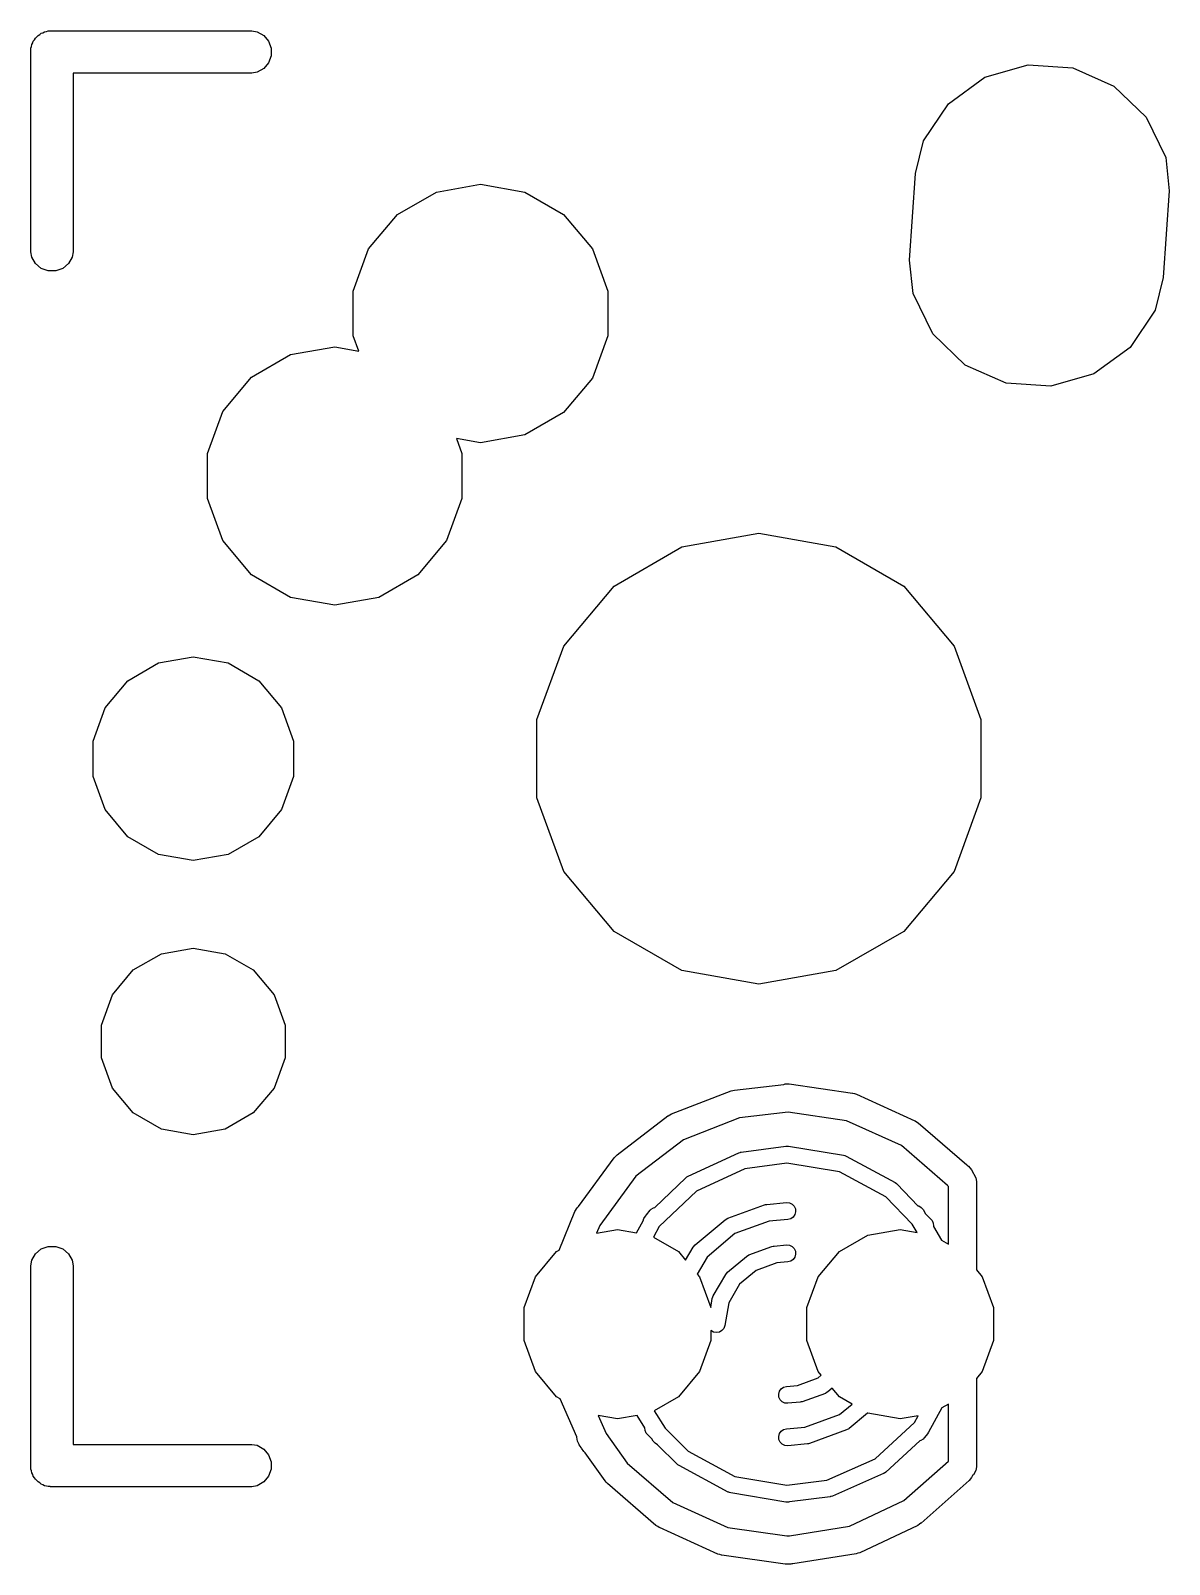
# Model space of a CAD drawing. Extents: x 242.4 to 312.6, y -174.9 to -102.
# Drawn here: x 280.48 to 290.71, y -136.78 to -123 of the extents above; entities that cross this region are included whole.
import ezdxf

# ---------------------------------------------------------------- set-up
doc = ezdxf.new("R2010")
doc.units = 0
doc.header["$MEASUREMENT"] = 0
doc.layers.add('BLACK', color=7, linetype='CONTINUOUS')

msp = doc.modelspace()

# ---------------------------------------------------------------- linework, layer by layer
at = {"layer": 'BLACK', "linetype": 'CONTINUOUS'}
for p, q in [((280.535, -123.055), (280.546, -123.042)), ((280.546, -123.042), (280.56, -123.033)), ((280.56, -123.033), (280.573, -123.022)), ((280.573, -123.022), (280.589, -123.017)), ((280.589, -123.017), (280.604, -123.008)), ((280.604, -123.008), (280.621, -123.005)), ((280.621, -123.005), (280.636, -123)), ((280.636, -123), (280.653, -123)), ((280.653, -123), (280.653, -122.999)), ((280.653, -122.999), (282.465, -122.999)), ((282.465, -122.999), (282.514, -123.008)), ((282.514, -123.008), (282.572, -123.042)), ((282.572, -123.042), (282.616, -123.093)), ((280.479, -124.985), (280.48, -123.173)), ((280.48, -123.156), (280.485, -123.141)), ((280.48, -123.173), (280.48, -123.156)), ((280.485, -123.141), (280.488, -123.124)), ((280.488, -123.124), (280.497, -123.109)), ((280.497, -123.109), (280.502, -123.093)), ((280.502, -123.093), (280.513, -123.08)), ((280.513, -123.08), (280.522, -123.066)), ((280.522, -123.066), (280.535, -123.055)), ((282.616, -123.093), (282.638, -123.156)), ((282.638, -123.156), (282.638, -123.224)), ((282.616, -123.287), (282.572, -123.338)), ((282.638, -123.224), (282.616, -123.287)), ((289.05, -123.417), (289.438, -123.306)), ((289.438, -123.306), (289.84, -123.334)), ((282.465, -123.38), (280.861, -123.38)), ((280.861, -123.38), (280.861, -124.985)), ((282.514, -123.372), (282.465, -123.38)), ((282.572, -123.338), (282.514, -123.372)), ((288.724, -123.655), (289.05, -123.417)), ((289.84, -123.334), (290.208, -123.497)), ((290.208, -123.497), (290.498, -123.777)), ((288.499, -123.989), (288.724, -123.655)), ((290.498, -123.777), (290.675, -124.139)), ((288.427, -124.282), (288.499, -123.989)), ((290.675, -124.139), (290.707, -124.439)), ((288.373, -125.061), (288.427, -124.282)), ((284.123, -124.449), (284.52, -124.379)), ((284.52, -124.379), (284.917, -124.449)), ((283.774, -124.651), (284.123, -124.449)), ((284.917, -124.449), (285.266, -124.651)), ((290.707, -124.439), (290.653, -125.218)), ((283.515, -124.96), (283.774, -124.651)), ((285.266, -124.651), (285.525, -124.96)), ((283.377, -125.338), (283.515, -124.96)), ((285.525, -124.96), (285.663, -125.338)), ((280.488, -125.034), (280.479, -124.985)), ((280.522, -125.092), (280.488, -125.034)), ((280.573, -125.136), (280.522, -125.092)), ((280.818, -125.092), (280.767, -125.136)), ((280.852, -125.034), (280.818, -125.092)), ((280.861, -124.985), (280.852, -125.034)), ((288.405, -125.361), (288.373, -125.061)), ((280.636, -125.158), (280.573, -125.136)), ((280.704, -125.158), (280.636, -125.158)), ((280.767, -125.136), (280.704, -125.158)), ((290.653, -125.218), (290.581, -125.511)), ((283.377, -125.742), (283.377, -125.338)), ((285.663, -125.338), (285.663, -125.742)), ((288.582, -125.723), (288.405, -125.361)), ((290.581, -125.511), (290.356, -125.845)), ((283.426, -125.878), (283.377, -125.742)), ((285.663, -125.742), (285.525, -126.12)), ((288.872, -126.003), (288.582, -125.723)), ((282.464, -126.111), (282.813, -125.909)), ((282.813, -125.909), (283.21, -125.839)), ((283.21, -125.839), (283.426, -125.878)), ((290.356, -125.845), (290.03, -126.083)), ((289.24, -126.166), (288.872, -126.003)), ((282.205, -126.42), (282.464, -126.111)), ((285.525, -126.12), (285.266, -126.429)), ((289.642, -126.194), (289.24, -126.166)), ((290.03, -126.083), (289.642, -126.194)), ((282.067, -126.798), (282.205, -126.42)), ((285.266, -126.429), (284.917, -126.631)), ((284.52, -126.701), (284.303, -126.662)), ((284.303, -126.662), (284.353, -126.798)), ((284.917, -126.631), (284.52, -126.701)), ((282.067, -127.202), (282.067, -126.798)), ((284.353, -126.798), (284.353, -127.202)), ((282.205, -127.58), (282.067, -127.202)), ((284.353, -127.202), (284.215, -127.58)), ((282.464, -127.889), (282.205, -127.58)), ((284.215, -127.58), (283.956, -127.889)), ((286.328, -127.637), (287.02, -127.515)), ((287.02, -127.515), (287.712, -127.637)), ((285.719, -127.989), (286.328, -127.637)), ((287.712, -127.637), (288.321, -127.989)), ((282.813, -128.091), (282.464, -127.889)), ((283.956, -127.889), (283.607, -128.091)), ((285.267, -128.528), (285.719, -127.989)), ((288.321, -127.989), (288.773, -128.528)), ((283.21, -128.161), (282.813, -128.091)), ((283.607, -128.091), (283.21, -128.161)), ((285.026, -129.188), (285.267, -128.528)), ((288.773, -128.528), (289.014, -129.188)), ((281.352, -128.839), (281.627, -128.68)), ((281.627, -128.68), (281.94, -128.625)), ((281.94, -128.625), (282.253, -128.68)), ((282.253, -128.68), (282.528, -128.839)), ((281.148, -129.083), (281.352, -128.839)), ((282.528, -128.839), (282.732, -129.083)), ((281.039, -129.381), (281.148, -129.083)), ((282.732, -129.083), (282.841, -129.381)), ((285.026, -129.892), (285.026, -129.188)), ((289.014, -129.188), (289.014, -129.892)), ((281.039, -129.699), (281.039, -129.381)), ((282.841, -129.381), (282.841, -129.699)), ((281.148, -129.997), (281.039, -129.699)), ((282.841, -129.699), (282.732, -129.997)), ((285.267, -130.552), (285.026, -129.892)), ((289.014, -129.892), (288.773, -130.552)), ((281.352, -130.241), (281.148, -129.997)), ((282.732, -129.997), (282.528, -130.241)), ((281.627, -130.4), (281.352, -130.241)), ((282.528, -130.241), (282.253, -130.4)), ((281.94, -130.455), (281.627, -130.4)), ((282.253, -130.4), (281.94, -130.455)), ((285.719, -131.091), (285.267, -130.552)), ((288.773, -130.552), (288.321, -131.091)), ((286.328, -131.443), (285.719, -131.091)), ((288.321, -131.091), (287.712, -131.443)), ((281.401, -131.438), (281.653, -131.292)), ((281.653, -131.292), (281.94, -131.242)), ((281.94, -131.242), (282.227, -131.292)), ((282.227, -131.292), (282.479, -131.438)), ((281.214, -131.661), (281.401, -131.438)), ((282.479, -131.438), (282.666, -131.661)), ((287.02, -131.565), (286.328, -131.443)), ((287.712, -131.443), (287.02, -131.565)), ((281.114, -131.934), (281.214, -131.661)), ((282.666, -131.661), (282.765, -131.934)), ((281.114, -132.226), (281.114, -131.934)), ((282.765, -131.934), (282.765, -132.226)), ((281.214, -132.499), (281.114, -132.226)), ((282.765, -132.226), (282.666, -132.499)), ((281.401, -132.722), (281.214, -132.499)), ((282.666, -132.499), (282.479, -132.722)), ((286.234, -132.732), (286.771, -132.524)), ((286.771, -132.524), (286.772, -132.524)), ((286.772, -132.524), (286.787, -132.521)), ((286.787, -132.521), (286.802, -132.517)), ((286.802, -132.517), (287.243, -132.466)), ((287.243, -132.466), (287.256, -132.462)), ((287.256, -132.462), (287.292, -132.462)), ((287.292, -132.462), (287.862, -132.544)), ((287.862, -132.544), (287.864, -132.544)), ((287.864, -132.544), (287.88, -132.549)), ((287.88, -132.549), (287.897, -132.554)), ((287.897, -132.554), (288.421, -132.793)), ((281.653, -132.868), (281.401, -132.722)), ((282.479, -132.722), (282.227, -132.868)), ((285.746, -133.1), (286.203, -132.75)), ((286.203, -132.75), (286.204, -132.749)), ((286.204, -132.749), (286.219, -132.741)), ((286.219, -132.741), (286.234, -132.732)), ((286.847, -132.767), (286.343, -132.963)), ((287.282, -132.717), (286.847, -132.767)), ((287.808, -132.793), (287.282, -132.717)), ((288.3, -133.016), (287.808, -132.793)), ((288.421, -132.793), (288.423, -132.793)), ((288.423, -132.793), (288.437, -132.803)), ((288.437, -132.803), (288.452, -132.812)), ((288.452, -132.812), (288.888, -133.188)), ((281.94, -132.918), (281.653, -132.868)), ((282.227, -132.868), (281.94, -132.918)), ((286.343, -132.963), (285.915, -133.29)), ((285.734, -133.112), (285.746, -133.1)), ((286.385, -133.291), (286.839, -133.081)), ((286.839, -133.081), (286.852, -133.077)), ((286.852, -133.077), (286.856, -133.076)), ((286.856, -133.076), (286.861, -133.075)), ((286.861, -133.075), (287.263, -133.02)), ((287.263, -133.02), (287.276, -133.02)), ((287.276, -133.02), (287.281, -133.021)), ((287.281, -133.021), (287.287, -133.021)), ((287.287, -133.021), (287.78, -133.103)), ((287.78, -133.103), (287.793, -133.106)), ((288.715, -133.374), (288.3, -133.016)), ((285.4, -133.564), (285.721, -133.126)), ((285.721, -133.126), (285.722, -133.124)), ((285.722, -133.124), (285.734, -133.112)), ((286.893, -133.224), (286.46, -133.424)), ((287.272, -133.173), (286.893, -133.224)), ((287.743, -133.251), (287.272, -133.173)), ((287.793, -133.106), (287.798, -133.109)), ((287.798, -133.109), (287.804, -133.111)), ((287.804, -133.111), (288.244, -133.349)), ((288.888, -133.188), (288.889, -133.189)), ((288.889, -133.189), (288.895, -133.196)), ((288.895, -133.196), (288.902, -133.202)), ((288.902, -133.202), (288.929, -133.234)), ((288.929, -133.234), (288.93, -133.235)), ((288.93, -133.235), (288.949, -133.266)), ((285.915, -133.29), (285.591, -133.733)), ((286.085, -133.572), (286.364, -133.305)), ((286.364, -133.305), (286.374, -133.297)), ((286.364, -133.305), (286.364, -133.305)), ((286.364, -133.305), (286.364, -133.305)), ((286.374, -133.297), (286.38, -133.294)), ((286.38, -133.294), (286.385, -133.291)), ((288.161, -133.477), (287.743, -133.251)), ((288.244, -133.349), (288.255, -133.356)), ((288.255, -133.356), (288.259, -133.36)), ((288.259, -133.36), (288.263, -133.363)), ((288.263, -133.363), (288.449, -133.557)), ((288.722, -133.382), (288.715, -133.374)), ((288.949, -133.266), (288.952, -133.274)), ((288.952, -133.274), (288.97, -133.306)), ((288.97, -133.306), (288.976, -133.339)), ((288.976, -133.339), (288.976, -134.133)), ((286.46, -133.424), (286.125, -133.744)), ((288.396, -133.721), (288.161, -133.477)), ((288.722, -133.901), (288.722, -133.382)), ((285.225, -133.955), (285.367, -133.608)), ((285.367, -133.608), (285.368, -133.607)), ((285.368, -133.607), (285.387, -133.576)), ((285.387, -133.576), (285.4, -133.564)), ((285.987, -133.671), (286.002, -133.65)), ((286.002, -133.65), (286.003, -133.65)), ((286.003, -133.65), (286.01, -133.639)), ((286.003, -133.65), (286.003, -133.65)), ((286.01, -133.638), (286.044, -133.597)), ((286.01, -133.639), (286.01, -133.638)), ((286.01, -133.639), (286.01, -133.639)), ((286.044, -133.597), (286.053, -133.587)), ((286.053, -133.587), (286.074, -133.574)), ((286.074, -133.574), (286.085, -133.572)), ((286.74, -133.669), (287.072, -133.548)), ((287.072, -133.548), (287.081, -133.546)), ((287.081, -133.546), (287.091, -133.544)), ((287.091, -133.544), (287.267, -133.528)), ((287.267, -133.528), (287.294, -133.53)), ((287.294, -133.53), (287.318, -133.542)), ((287.318, -133.542), (287.336, -133.56)), ((287.343, -133.636), (287.328, -133.658)), ((287.336, -133.56), (287.348, -133.584)), ((287.35, -133.611), (287.343, -133.636)), ((287.348, -133.584), (287.35, -133.611)), ((288.449, -133.557), (288.457, -133.558)), ((288.457, -133.558), (288.479, -133.571)), ((288.479, -133.571), (288.495, -133.59)), ((288.495, -133.59), (288.518, -133.628)), ((288.518, -133.628), (288.568, -133.68)), ((285.591, -133.733), (285.563, -133.802)), ((285.563, -133.802), (285.75, -133.769)), ((285.75, -133.769), (285.922, -133.799)), ((285.922, -133.799), (285.981, -133.691)), ((285.981, -133.691), (285.987, -133.671)), ((286.125, -133.744), (286.074, -133.839)), ((286.447, -133.909), (286.717, -133.682)), ((286.717, -133.682), (286.74, -133.669)), ((286.717, -133.682), (286.717, -133.682)), ((287.114, -133.694), (286.805, -133.807)), ((287.281, -133.68), (287.114, -133.694)), ((287.306, -133.673), (287.281, -133.68)), ((287.328, -133.658), (287.306, -133.673)), ((287.999, -133.82), (288.29, -133.769)), ((288.29, -133.769), (288.441, -133.796)), ((288.441, -133.796), (288.396, -133.721)), ((288.568, -133.68), (288.576, -133.69)), ((288.576, -133.69), (288.587, -133.713)), ((288.587, -133.713), (288.589, -133.738)), ((288.589, -133.738), (288.588, -133.744)), ((288.588, -133.744), (288.662, -133.867)), ((280.573, -133.944), (280.636, -133.922)), ((280.636, -133.922), (280.704, -133.922)), ((280.704, -133.922), (280.767, -133.944)), ((286.074, -133.839), (286.297, -133.968)), ((286.362, -134.046), (286.43, -133.929)), ((286.43, -133.929), (286.447, -133.909)), ((286.43, -133.929), (286.43, -133.929)), ((286.805, -133.807), (286.555, -134.017)), ((286.93, -133.998), (287.138, -133.923)), ((287.138, -133.923), (287.147, -133.921)), ((287.147, -133.921), (287.157, -133.919)), ((287.157, -133.919), (287.267, -133.909)), ((287.267, -133.909), (287.294, -133.911)), ((287.294, -133.911), (287.318, -133.923)), ((287.318, -133.923), (287.336, -133.941)), ((287.743, -133.968), (287.999, -133.82)), ((288.662, -133.867), (288.722, -133.901)), ((280.48, -134.095), (280.488, -134.046)), ((280.488, -134.046), (280.522, -133.988)), ((280.522, -133.988), (280.573, -133.944)), ((280.767, -133.944), (280.818, -133.988)), ((280.818, -133.988), (280.852, -134.046)), ((280.852, -134.046), (280.861, -134.095)), ((285.013, -134.194), (285.203, -133.968)), ((285.203, -133.968), (285.225, -133.955)), ((286.297, -133.968), (286.362, -134.046)), ((286.555, -134.017), (286.467, -134.17)), ((286.739, -134.153), (286.908, -134.012)), ((286.908, -134.012), (286.93, -133.998)), ((286.908, -134.012), (286.908, -134.012)), ((287.281, -134.061), (287.18, -134.07)), ((287.306, -134.054), (287.281, -134.061)), ((287.328, -134.039), (287.306, -134.054)), ((287.343, -134.017), (287.328, -134.039)), ((287.336, -133.941), (287.348, -133.965)), ((287.35, -133.992), (287.343, -134.017)), ((287.348, -133.965), (287.35, -133.992)), ((287.553, -134.194), (287.743, -133.968)), ((280.479, -135.907), (280.48, -134.095)), ((280.861, -134.095), (280.861, -135.7)), ((284.912, -134.472), (285.013, -134.194)), ((286.467, -134.17), (286.487, -134.194)), ((286.487, -134.194), (286.588, -134.471)), ((286.611, -134.365), (286.722, -134.174)), ((286.722, -134.174), (286.739, -134.153)), ((286.739, -134.153), (286.739, -134.153)), ((286.995, -134.137), (286.847, -134.262)), ((287.18, -134.07), (286.995, -134.137)), ((287.452, -134.472), (287.553, -134.194)), ((288.976, -134.133), (289.027, -134.194)), ((289.027, -134.194), (289.128, -134.472)), ((286.847, -134.262), (286.75, -134.429)), ((284.912, -134.768), (284.912, -134.472)), ((286.588, -134.471), (286.602, -134.39)), ((286.602, -134.39), (286.607, -134.376)), ((286.602, -134.39), (286.602, -134.39)), ((286.607, -134.376), (286.611, -134.365)), ((286.611, -134.365), (286.611, -134.365)), ((286.75, -134.429), (286.714, -134.633)), ((287.452, -134.768), (287.452, -134.472)), ((289.128, -134.472), (289.128, -134.768)), ((286.59, -134.678), (286.588, -134.676)), ((286.588, -134.676), (286.588, -134.768)), ((286.613, -134.692), (286.59, -134.678)), ((286.639, -134.696), (286.613, -134.692)), ((286.665, -134.692), (286.639, -134.696)), ((286.688, -134.678), (286.665, -134.692)), ((286.705, -134.658), (286.688, -134.678)), ((286.714, -134.633), (286.705, -134.658)), ((285.013, -135.046), (284.912, -134.768)), ((286.588, -134.768), (286.487, -135.046)), ((287.553, -135.046), (287.452, -134.768)), ((289.128, -134.768), (289.027, -135.046)), ((285.203, -135.272), (285.013, -135.046)), ((286.487, -135.046), (286.297, -135.272)), ((287.267, -135.179), (287.368, -135.17)), ((287.368, -135.17), (287.553, -135.103)), ((287.581, -135.079), (287.553, -135.046)), ((287.553, -135.103), (287.581, -135.079)), ((289.027, -135.046), (288.976, -135.107)), ((288.976, -135.107), (288.976, -135.901)), ((285.235, -135.291), (285.203, -135.272)), ((285.384, -135.634), (285.235, -135.291)), ((286.297, -135.272), (286.079, -135.398)), ((287.198, -135.248), (287.205, -135.223)), ((287.2, -135.275), (287.198, -135.248)), ((287.212, -135.299), (287.2, -135.275)), ((287.205, -135.223), (287.22, -135.201)), ((287.23, -135.317), (287.212, -135.299)), ((287.22, -135.201), (287.242, -135.186)), ((287.242, -135.186), (287.267, -135.179)), ((287.618, -135.242), (287.41, -135.317)), ((287.634, -135.232), (287.618, -135.242)), ((287.618, -135.242), (287.618, -135.242)), ((287.64, -135.228), (287.634, -135.232)), ((287.679, -135.196), (287.64, -135.228)), ((287.64, -135.228), (287.64, -135.228)), ((287.743, -135.272), (287.679, -135.196)), ((287.857, -135.338), (287.743, -135.272)), ((285.75, -135.471), (285.577, -135.441)), ((285.577, -135.441), (285.647, -135.603)), ((285.926, -135.44), (285.75, -135.471)), ((285.996, -135.551), (285.926, -135.44)), ((286.079, -135.398), (286.179, -135.556)), ((287.254, -135.329), (287.23, -135.317)), ((287.281, -135.331), (287.254, -135.329)), ((287.391, -135.321), (287.281, -135.331)), ((287.401, -135.319), (287.391, -135.321)), ((287.41, -135.317), (287.401, -135.319)), ((287.434, -135.546), (287.743, -135.433)), ((287.743, -135.433), (287.857, -135.338)), ((287.997, -135.419), (287.831, -135.558)), ((287.999, -135.42), (287.997, -135.419)), ((288.29, -135.471), (287.999, -135.42)), ((288.452, -135.443), (288.29, -135.471)), ((288.419, -135.503), (288.452, -135.443)), ((288.663, -135.373), (288.545, -135.59)), ((288.722, -135.339), (288.663, -135.373)), ((288.722, -135.851), (288.722, -135.339)), ((285.995, -135.553), (285.996, -135.551)), ((285.998, -135.577), (285.995, -135.553)), ((286.009, -135.6), (285.998, -135.577)), ((286.179, -135.556), (286.386, -135.762)), ((287.205, -135.604), (287.22, -135.582)), ((287.22, -135.582), (287.242, -135.567)), ((287.242, -135.567), (287.267, -135.56)), ((287.267, -135.56), (287.434, -135.546)), ((287.808, -135.571), (287.476, -135.692)), ((287.828, -135.56), (287.808, -135.571)), ((287.808, -135.571), (287.808, -135.571)), ((287.831, -135.558), (287.828, -135.56)), ((287.831, -135.558), (287.831, -135.558)), ((288.066, -135.829), (288.419, -135.503)), ((280.861, -135.7), (282.465, -135.7)), ((282.465, -135.7), (282.514, -135.708)), ((282.514, -135.708), (282.572, -135.742)), ((285.384, -135.635), (285.384, -135.634)), ((285.39, -135.67), (285.384, -135.635)), ((285.406, -135.702), (285.39, -135.67)), ((285.407, -135.704), (285.406, -135.702)), ((285.425, -135.728), (285.407, -135.704)), ((285.647, -135.603), (285.837, -135.87)), ((286.018, -135.61), (286.009, -135.6)), ((286.059, -135.651), (286.018, -135.61)), ((286.072, -135.671), (286.059, -135.651)), ((286.088, -135.69), (286.072, -135.671)), ((286.11, -135.703), (286.088, -135.69)), ((286.286, -135.878), (286.11, -135.703)), ((286.11, -135.703), (286.11, -135.703)), ((287.198, -135.629), (287.205, -135.604)), ((287.2, -135.656), (287.198, -135.629)), ((287.212, -135.68), (287.2, -135.656)), ((287.23, -135.698), (287.212, -135.68)), ((287.254, -135.71), (287.23, -135.698)), ((287.281, -135.712), (287.254, -135.71)), ((287.457, -135.696), (287.281, -135.712)), ((287.467, -135.694), (287.457, -135.696)), ((287.476, -135.692), (287.467, -135.694)), ((288.465, -135.668), (288.16, -135.95)), ((288.474, -135.666), (288.465, -135.668)), ((288.495, -135.653), (288.474, -135.666)), ((288.504, -135.643), (288.495, -135.653)), ((288.538, -135.602), (288.504, -135.643)), ((288.545, -135.59), (288.538, -135.601)), ((288.538, -135.601), (288.538, -135.601)), ((288.538, -135.601), (288.538, -135.602)), ((282.572, -135.742), (282.616, -135.793)), ((282.616, -135.793), (282.638, -135.856)), ((282.638, -135.856), (282.638, -135.924)), ((285.428, -135.735), (285.425, -135.728)), ((285.447, -135.765), (285.428, -135.735)), ((285.46, -135.777), (285.447, -135.765)), ((285.639, -136.029), (285.46, -135.777)), ((286.386, -135.762), (286.805, -135.989)), ((287.63, -136.021), (288.066, -135.829)), ((288.323, -136.206), (288.722, -135.851)), ((280.48, -135.907), (280.479, -135.907)), ((280.48, -135.924), (280.48, -135.907)), ((280.485, -135.939), (280.48, -135.924)), ((280.488, -135.956), (280.485, -135.939)), ((280.497, -135.971), (280.488, -135.956)), ((280.502, -135.987), (280.497, -135.971)), ((280.513, -136), (280.502, -135.987)), ((282.616, -135.987), (282.572, -136.038)), ((282.638, -135.924), (282.616, -135.987)), ((285.837, -135.87), (286.248, -136.224)), ((286.29, -135.881), (286.286, -135.878)), ((286.293, -135.884), (286.29, -135.881)), ((286.304, -135.891), (286.293, -135.884)), ((286.744, -136.129), (286.304, -135.891)), ((286.805, -135.989), (287.27, -136.066)), ((288.139, -135.963), (287.681, -136.165)), ((288.144, -135.96), (288.139, -135.963)), ((288.149, -135.958), (288.144, -135.96)), ((288.16, -135.95), (288.149, -135.958)), ((288.16, -135.95), (288.16, -135.95)), ((288.16, -135.95), (288.16, -135.95)), ((288.931, -135.998), (288.908, -136.026)), ((288.939, -135.98), (288.931, -135.998)), ((288.948, -135.973), (288.939, -135.98)), ((288.97, -135.934), (288.948, -135.973)), ((288.976, -135.901), (288.97, -135.934)), ((280.522, -136.014), (280.513, -136)), ((280.535, -136.025), (280.522, -136.014)), ((280.546, -136.038), (280.535, -136.025)), ((280.56, -136.047), (280.546, -136.038)), ((280.573, -136.058), (280.56, -136.047)), ((280.589, -136.063), (280.573, -136.058)), ((280.604, -136.072), (280.589, -136.063)), ((280.621, -136.075), (280.604, -136.072)), ((280.636, -136.08), (280.621, -136.075)), ((280.653, -136.08), (280.636, -136.08)), ((280.653, -136.081), (280.653, -136.08)), ((282.465, -136.081), (280.653, -136.081)), ((282.514, -136.072), (282.465, -136.081)), ((282.572, -136.038), (282.514, -136.072)), ((285.649, -136.04), (285.639, -136.029)), ((285.659, -136.051), (285.649, -136.04)), ((285.66, -136.052), (285.659, -136.051)), ((286.096, -136.428), (285.66, -136.052)), ((286.75, -136.131), (286.744, -136.129)), ((286.755, -136.134), (286.75, -136.131)), ((286.768, -136.137), (286.755, -136.134)), ((287.27, -136.066), (287.63, -136.021)), ((288.908, -136.026), (288.478, -136.408)), ((286.248, -136.224), (286.74, -136.447)), ((287.261, -136.219), (286.768, -136.137)), ((287.287, -136.219), (287.261, -136.219)), ((287.294, -136.217), (287.287, -136.219)), ((287.66, -136.171), (287.294, -136.217)), ((287.664, -136.169), (287.66, -136.171)), ((287.669, -136.169), (287.664, -136.169)), ((287.681, -136.165), (287.669, -136.169)), ((287.835, -136.436), (288.323, -136.206)), ((288.476, -136.409), (288.462, -136.418)), ((288.478, -136.408), (288.476, -136.409)), ((286.111, -136.437), (286.096, -136.428)), ((286.125, -136.447), (286.111, -136.437)), ((286.127, -136.447), (286.125, -136.447)), ((286.651, -136.686), (286.127, -136.447)), ((286.74, -136.447), (287.27, -136.523)), ((287.27, -136.523), (287.276, -136.522)), ((287.276, -136.522), (287.294, -136.522)), ((287.294, -136.522), (287.835, -136.436)), ((288.448, -136.428), (287.927, -136.674)), ((288.462, -136.418), (288.448, -136.428)), ((286.668, -136.691), (286.651, -136.686)), ((287.893, -136.684), (287.325, -136.775)), ((287.91, -136.679), (287.893, -136.684)), ((287.926, -136.674), (287.91, -136.679)), ((287.927, -136.674), (287.926, -136.674)), ((286.684, -136.696), (286.668, -136.691)), ((286.686, -136.696), (286.684, -136.696)), ((287.256, -136.778), (286.686, -136.696)), ((287.292, -136.778), (287.256, -136.778)), ((287.297, -136.776), (287.292, -136.778)), ((287.306, -136.776), (287.297, -136.776)), ((287.315, -136.775), (287.306, -136.776)), ((287.323, -136.775), (287.315, -136.775)), ((287.325, -136.775), (287.323, -136.775))]:
    msp.add_line(p, q, dxfattribs=at)

doc.saveas('drawing.dxf')
